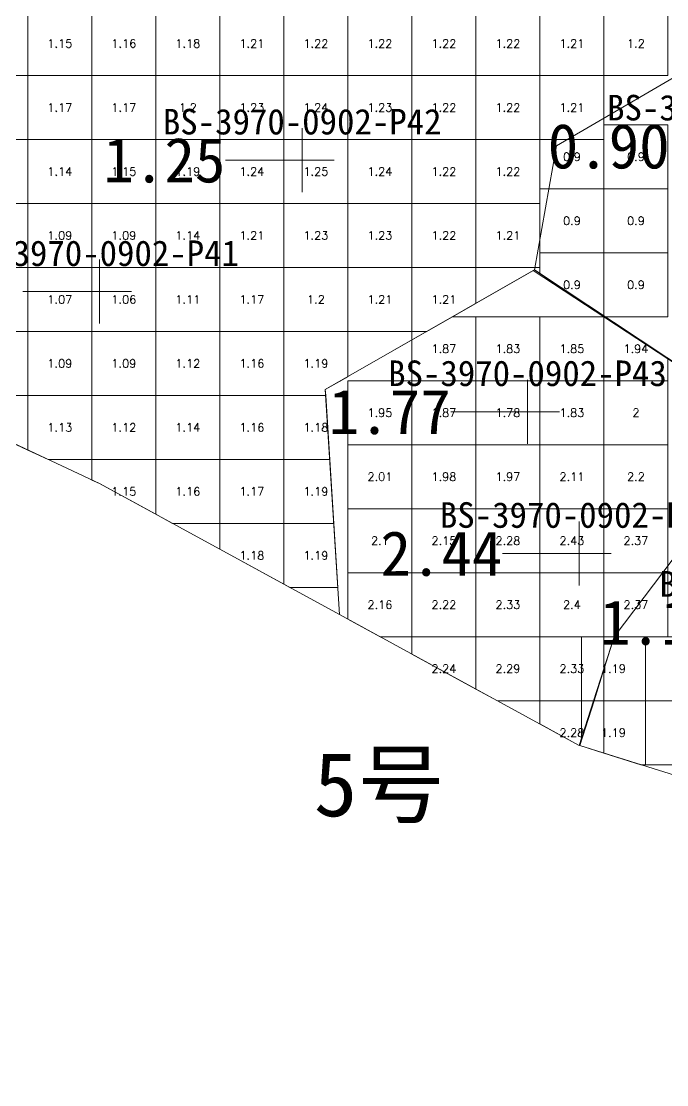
# Model space of a CAD drawing. Header units: inches. Extents: x 469880 to 469993, y 4349688 to 4349759.
# Drawn here: x 469897.44 to 469907.52, y 4349689.74 to 4349706.36 of the extents above; entities that cross this region are included whole.
import ezdxf
from ezdxf.enums import TextEntityAlignment as Align

# ---------------------------------------------------------------- set-up
doc = ezdxf.new("R2010")
doc.units = ezdxf.units.IN
doc.header["$MEASUREMENT"] = 0
for name, color, linetype, lineweight in [('孔口文字', 7, 'Continuous', 0), ('点', 7, 'Continuous', 0), ('爆区方格网', 7, 'Continuous', 0), ('线条', 7, 'Continuous', 0), ('钻孔', 7, 'Continuous', 0)]:
    doc.layers.add(name, color=color, linetype=linetype, lineweight=lineweight)
doc.styles.add('3dmine_textStyle_1', font='txt.shx', dxfattribs={"height": 1, "bigfont": 'gbcbig.shx'})
doc.styles.add('3dmine_textStyle_2', font='宋体.ttf', dxfattribs={"height": 1})
doc.styles.add('3dmine_textStyle_3', font='simsunb.ttf', dxfattribs={"height": 1})

msp = doc.modelspace()

# ---------------------------------------------------------------- hatches: boundary and pattern name
at = {"layer": '钻孔', "linetype": 'Continuous', "lineweight": 0, "true_color": 0x0000ff, "extrusion": (0, 1, 0)}
for points in [[(-469902.825, 3959.502), (-469901.825, 3959.502), (-469901.825, 3971.502), (-469902.825, 3971.502)], [(-469899.66, 3959.623), (-469898.66, 3959.623), (-469898.66, 3971.623), (-469899.66, 3971.623)]]:
    msp.add_hatch(color=5, dxfattribs=at).paths.add_polyline_path(points, flags=0)
at = {"layer": '钻孔', "linetype": 'Continuous', "lineweight": 0, "true_color": 0xff0000, "extrusion": (0, 1, 0)}
for points in [[(-469906.345, 3960.325), (-469905.345, 3960.325), (-469905.345, 3971.325), (-469906.345, 3971.325)], [(-469907.153, 3960.424), (-469906.153, 3960.424), (-469906.153, 3971.424), (-469907.153, 3971.424)]]:
    msp.add_hatch(color=1, dxfattribs=at).paths.add_polyline_path(points, flags=0)

# ---------------------------------------------------------------- linework, layer by layer
at = {"color": 5, "linetype": 'Continuous', "lineweight": 0, "true_color": 0x0000ff}
for points in [[(469922.715, 4349702.65), (469918.259, 4349703.257), (469916.336, 4349706.015), (469908.883, 4349706.209), (469905.8, 4349704.412), (469905.452, 4349702.475), (469902.186, 4349700.604), (469902.407, 4349697.09), (469898.66, 4349699.136), (469894.799, 4349700.944), (469896.801, 4349704.163), (469894.947, 4349705.902), (469891.977, 4349706.493), (469889.894, 4349706.624), (469888.385, 4349708.117), (469890.698, 4349710.086), (469888.746, 4349711.711), (469884.89, 4349709.988), (469881.832, 4349708.397), (469880.538, 4349711.441), (469883.538, 4349714.441)], [(469913.21, 4349689.742), (469915.547, 4349690.873), (469918.547, 4349693.873), (469918.261, 4349698.003), (469914.894, 4349700.922), (469912.103, 4349701.974), (469909.171, 4349700.013), (469906.698, 4349696.739), (469906.165, 4349695.041), (469909.582, 4349693.968), (469913.21, 4349689.742)]]:
    msp.add_lwpolyline(points, dxfattribs=at)
at = {"color": 4, "linetype": 'Continuous', "lineweight": 0, "true_color": 0x00ffff, "elevation": 3971.379}
msp.add_lwpolyline([(469918.259, 4349703.257), (469916.336, 4349706.015), (469908.883, 4349706.209), (469905.8, 4349704.412), (469905.452, 4349702.475), (469909.171, 4349700.013), (469912.103, 4349701.974), (469914.894, 4349700.922), (469918.259, 4349703.257)], dxfattribs=at)
at = {"color": 1, "linetype": 'Continuous', "lineweight": 0, "true_color": 0xff0000, "elevation": 1985.963}
msp.add_lwpolyline([(469905.433, 4349702.464), (469902.186, 4349700.604), (469902.407, 4349697.09), (469906.153, 4349695.045), (469906.698, 4349696.739), (469909.171, 4349700.013), (469905.433, 4349702.464)], dxfattribs=at)
at = {"layer": '点', "color": 138, "linetype": 'Continuous', "lineweight": 0, "true_color": 0x004c4c}
for points, elevation in [([(469901.825, 4349703.692), (469901.825, 4349704.692)], 3971.502), ([(469902.325, 4349704.192), (469901.325, 4349704.192)], 3971.502), ([(469898.66, 4349701.636), (469898.66, 4349702.636)], 3971.623), ([(469899.16, 4349702.136), (469898.16, 4349702.136)], 3971.623), ([(469905.345, 4349699.76), (469905.345, 4349700.76)], 3971.325), ([(469905.845, 4349700.26), (469904.845, 4349700.26)], 3971.325), ([(469906.153, 4349697.545), (469906.153, 4349698.545)], 3971.424), ([(469906.653, 4349698.045), (469905.653, 4349698.045)], 3971.424)]:
    msp.add_lwpolyline(points, dxfattribs=dict(at, elevation=elevation))
at = {"layer": '爆区方格网', "color": 5, "linetype": 'Continuous', "lineweight": 0, "true_color": 0x0000ff}
for points, elevation in [([(469897.539, 4349705.513), (469896.539, 4349705.513), (469896.539, 4349706.513), (469897.539, 4349706.513), (469897.539, 4349705.513)], 3971.535), ([(469898.539, 4349705.513), (469897.539, 4349705.513), (469897.539, 4349706.513), (469898.539, 4349706.513), (469898.539, 4349705.513)], 3971.535), ([(469899.539, 4349705.513), (469898.539, 4349705.513), (469898.539, 4349706.513), (469899.539, 4349706.513), (469899.539, 4349705.513)], 3971.535), ([(469900.539, 4349705.513), (469899.539, 4349705.513), (469899.539, 4349706.513), (469900.539, 4349706.513), (469900.539, 4349705.513)], 3971.535), ([(469901.539, 4349705.513), (469900.539, 4349705.513), (469900.539, 4349706.513), (469901.539, 4349706.513), (469901.539, 4349705.513)], 3971.535), ([(469902.539, 4349705.513), (469901.539, 4349705.513), (469901.539, 4349706.513), (469902.539, 4349706.513), (469902.539, 4349705.513)], 3971.535), ([(469903.539, 4349705.513), (469902.539, 4349705.513), (469902.539, 4349706.513), (469903.539, 4349706.513), (469903.539, 4349705.513)], 3971.535), ([(469904.539, 4349705.513), (469903.539, 4349705.513), (469903.539, 4349706.513), (469904.539, 4349706.513), (469904.539, 4349705.513)], 3971.535), ([(469905.539, 4349705.513), (469904.539, 4349705.513), (469904.539, 4349706.513), (469905.539, 4349706.513), (469905.539, 4349705.513)], 3971.535), ([(469906.539, 4349705.513), (469905.539, 4349705.513), (469905.539, 4349706.513), (469906.539, 4349706.513), (469906.539, 4349705.513)], 3971.535), ([(469907.539, 4349705.513), (469906.539, 4349705.513), (469906.539, 4349706.513), (469907.539, 4349706.513), (469907.539, 4349705.513)], 3971.535), ([(469897.539, 4349704.513), (469896.539, 4349704.513), (469896.539, 4349705.513), (469897.539, 4349705.513), (469897.539, 4349704.513)], 3971.535), ([(469898.539, 4349704.513), (469897.539, 4349704.513), (469897.539, 4349705.513), (469898.539, 4349705.513), (469898.539, 4349704.513)], 3971.535), ([(469899.539, 4349704.513), (469898.539, 4349704.513), (469898.539, 4349705.513), (469899.539, 4349705.513), (469899.539, 4349704.513)], 3971.535), ([(469900.539, 4349704.513), (469899.539, 4349704.513), (469899.539, 4349705.513), (469900.539, 4349705.513), (469900.539, 4349704.513)], 3971.535), ([(469901.539, 4349704.513), (469900.539, 4349704.513), (469900.539, 4349705.513), (469901.539, 4349705.513), (469901.539, 4349704.513)], 3971.535), ([(469902.539, 4349704.513), (469901.539, 4349704.513), (469901.539, 4349705.513), (469902.539, 4349705.513), (469902.539, 4349704.513)], 3971.535), ([(469903.539, 4349704.513), (469902.539, 4349704.513), (469902.539, 4349705.513), (469903.539, 4349705.513), (469903.539, 4349704.513)], 3971.535), ([(469904.539, 4349704.513), (469903.539, 4349704.513), (469903.539, 4349705.513), (469904.539, 4349705.513), (469904.539, 4349704.513)], 3971.535), ([(469905.539, 4349704.513), (469904.539, 4349704.513), (469904.539, 4349705.513), (469905.539, 4349705.513), (469905.539, 4349704.513)], 3971.535), ([(469906.539, 4349704.513), (469905.539, 4349704.513), (469905.539, 4349705.513), (469906.539, 4349705.513), (469906.539, 4349704.513)], 3971.535), ([(469897.539, 4349703.513), (469896.539, 4349703.513), (469896.539, 4349704.091), (469896.539, 4349704.513), (469897.539, 4349704.513), (469897.539, 4349703.513)], 3971.535), ([(469898.539, 4349703.513), (469897.539, 4349703.513), (469897.539, 4349704.513), (469898.539, 4349704.513), (469898.539, 4349703.513)], 3971.535), ([(469899.539, 4349703.513), (469898.539, 4349703.513), (469898.539, 4349704.513), (469899.539, 4349704.513), (469899.539, 4349703.513)], 3971.535), ([(469900.539, 4349703.513), (469899.539, 4349703.513), (469899.539, 4349704.513), (469900.539, 4349704.513), (469900.539, 4349703.513)], 3971.535), ([(469901.539, 4349703.513), (469900.539, 4349703.513), (469900.539, 4349704.513), (469901.539, 4349704.513), (469901.539, 4349703.513)], 3971.535), ([(469902.539, 4349703.513), (469901.539, 4349703.513), (469901.539, 4349704.513), (469902.539, 4349704.513), (469902.539, 4349703.513)], 3971.535), ([(469903.539, 4349703.513), (469902.539, 4349703.513), (469902.539, 4349704.513), (469903.539, 4349704.513), (469903.539, 4349703.513)], 3971.535), ([(469904.539, 4349703.513), (469903.539, 4349703.513), (469903.539, 4349704.513), (469904.539, 4349704.513), (469904.539, 4349703.513)], 3971.535), ([(469905.539, 4349703.513), (469904.539, 4349703.513), (469904.539, 4349704.513), (469905.539, 4349704.513), (469905.539, 4349703.513)], 3971.535), ([(469897.539, 4349702.513), (469896.539, 4349702.513), (469896.539, 4349703.091), (469896.539, 4349703.513), (469897.539, 4349703.513), (469897.539, 4349702.513)], 3971.535), ([(469898.539, 4349702.513), (469897.539, 4349702.513), (469897.539, 4349703.513), (469898.539, 4349703.513), (469898.539, 4349702.513)], 3971.535), ([(469899.539, 4349702.513), (469898.539, 4349702.513), (469898.539, 4349703.513), (469899.539, 4349703.513), (469899.539, 4349702.513)], 3971.535), ([(469900.539, 4349702.513), (469899.539, 4349702.513), (469899.539, 4349703.513), (469900.539, 4349703.513), (469900.539, 4349702.513)], 3971.535), ([(469901.539, 4349702.513), (469900.539, 4349702.513), (469900.539, 4349703.513), (469901.539, 4349703.513), (469901.539, 4349702.513)], 3971.535), ([(469902.539, 4349702.513), (469901.539, 4349702.513), (469901.539, 4349703.513), (469902.539, 4349703.513), (469902.539, 4349702.513)], 3971.535), ([(469903.539, 4349702.513), (469902.539, 4349702.513), (469902.539, 4349703.513), (469903.539, 4349703.513), (469903.539, 4349702.513)], 3971.535), ([(469904.539, 4349702.513), (469903.539, 4349702.513), (469903.539, 4349703.513), (469904.539, 4349703.513), (469904.539, 4349702.513)], 3971.535), ([(469905.539, 4349702.513), (469904.539, 4349702.513), (469904.539, 4349703.513), (469905.539, 4349703.513), (469905.539, 4349702.513)], 3971.535), ([(469897.539, 4349701.513), (469896.539, 4349701.513), (469896.539, 4349702.513), (469897.539, 4349702.513), (469897.539, 4349701.513)], 3971.535), ([(469898.539, 4349701.513), (469897.539, 4349701.513), (469897.539, 4349702.513), (469898.539, 4349702.513), (469898.539, 4349701.513)], 3971.535), ([(469899.539, 4349701.513), (469898.539, 4349701.513), (469898.539, 4349702.513), (469899.539, 4349702.513), (469899.539, 4349701.513)], 3971.535), ([(469900.539, 4349701.513), (469899.539, 4349701.513), (469899.539, 4349702.513), (469900.539, 4349702.513), (469900.539, 4349701.513)], 3971.535), ([(469901.539, 4349701.513), (469900.539, 4349701.513), (469900.539, 4349702.513), (469901.539, 4349702.513), (469901.539, 4349701.513)], 3971.535), ([(469902.539, 4349701.513), (469901.539, 4349701.513), (469901.539, 4349702.513), (469902.539, 4349702.513), (469902.539, 4349701.513)], 3971.535), ([(469903.539, 4349701.513), (469902.539, 4349701.513), (469902.539, 4349702.513), (469903.539, 4349702.513), (469903.539, 4349701.513)], 3971.535), ([(469904.539, 4349701.952), (469903.772, 4349701.513), (469903.539, 4349701.513), (469903.539, 4349702.513), (469904.539, 4349702.513), (469904.539, 4349701.952)], 3971.535), ([(469897.539, 4349700.513), (469896.539, 4349700.513), (469896.539, 4349701.513), (469897.539, 4349701.513), (469897.539, 4349700.513)], 3971.535), ([(469898.539, 4349700.513), (469897.539, 4349700.513), (469897.539, 4349701.513), (469898.539, 4349701.513), (469898.539, 4349700.513)], 3971.535), ([(469899.539, 4349700.513), (469898.539, 4349700.513), (469898.539, 4349701.513), (469899.539, 4349701.513), (469899.539, 4349700.513)], 3971.535), ([(469900.539, 4349700.513), (469899.539, 4349700.513), (469899.539, 4349701.513), (469900.539, 4349701.513), (469900.539, 4349700.513)], 3971.535), ([(469901.539, 4349700.513), (469900.539, 4349700.513), (469900.539, 4349701.513), (469901.539, 4349701.513), (469901.539, 4349700.513)], 3971.535), ([(469902.539, 4349700.806), (469902.186, 4349700.604), (469902.192, 4349700.513), (469901.539, 4349700.513), (469901.539, 4349701.513), (469902.539, 4349701.513), (469902.539, 4349700.806)], 3971.535), ([(469897.539, 4349699.661), (469896.539, 4349700.129), (469896.539, 4349700.513), (469897.539, 4349700.513), (469897.539, 4349699.661)], 3971.535), ([(469898.539, 4349699.513), (469897.855, 4349699.513), (469897.539, 4349699.661), (469897.539, 4349700.513), (469898.539, 4349700.513), (469898.539, 4349699.513)], 3971.535), ([(469899.539, 4349699.513), (469898.539, 4349699.513), (469898.539, 4349700.513), (469899.539, 4349700.513), (469899.539, 4349699.513)], 3971.535), ([(469900.539, 4349699.513), (469899.539, 4349699.513), (469899.539, 4349700.513), (469900.539, 4349700.513), (469900.539, 4349699.513)], 3971.535), ([(469901.539, 4349699.513), (469900.539, 4349699.513), (469900.539, 4349700.513), (469901.539, 4349700.513), (469901.539, 4349699.513)], 3971.535), ([(469902.255, 4349699.513), (469901.539, 4349699.513), (469901.539, 4349700.513), (469902.192, 4349700.513), (469902.255, 4349699.513)], 3971.535), ([(469899.539, 4349698.656), (469898.66, 4349699.136), (469898.539, 4349699.192), (469898.539, 4349699.513), (469899.539, 4349699.513), (469899.539, 4349698.656)], 3971.535), ([(469900.539, 4349698.513), (469899.801, 4349698.513), (469899.539, 4349698.656), (469899.539, 4349699.513), (469900.539, 4349699.513), (469900.539, 4349698.513)], 3971.535), ([(469901.539, 4349698.513), (469900.539, 4349698.513), (469900.539, 4349699.513), (469901.539, 4349699.513), (469901.539, 4349698.513)], 3971.535), ([(469902.318, 4349698.513), (469901.539, 4349698.513), (469901.539, 4349699.513), (469902.255, 4349699.513), (469902.318, 4349698.513)], 3971.535), ([(469901.539, 4349697.564), (469900.539, 4349698.11), (469900.539, 4349698.513), (469901.539, 4349698.513), (469901.539, 4349697.564)], 3971.535), ([(469902.38, 4349697.513), (469901.633, 4349697.513), (469901.539, 4349697.564), (469901.539, 4349698.513), (469902.318, 4349698.513), (469902.38, 4349697.513)], 3971.535), ([(469907.187, 4349695.743), (469906.539, 4349695.743), (469906.539, 4349696.232), (469906.539, 4349696.232), (469906.698, 4349696.739), (469906.378, 4349695.743), (469906.187, 4349695.743), (469906.187, 4349696.743), (469907.187, 4349696.743), (469907.187, 4349695.743)], 3971.672), ([(469908.187, 4349695.743), (469907.187, 4349695.743), (469907.187, 4349696.743), (469908.187, 4349696.743), (469908.187, 4349695.743)], 3971.672), ([(469906.187, 4349695.151), (469906.187, 4349695.743), (469906.378, 4349695.743), (469906.187, 4349695.151)], 3971.672), ([(469907.187, 4349694.743), (469907.114, 4349694.743), (469906.539, 4349694.924), (469906.539, 4349694.924), (469906.539, 4349695.743), (469907.187, 4349695.743), (469907.187, 4349694.743)], 3971.672), ([(469908.187, 4349694.743), (469907.187, 4349694.743), (469907.187, 4349695.743), (469908.187, 4349695.743), (469908.187, 4349694.743)], 3971.672)]:
    msp.add_lwpolyline(points, dxfattribs=dict(at, elevation=elevation))
at = {"layer": '爆区方格网', "color": 4, "linetype": 'Continuous', "lineweight": 0, "true_color": 0x00ffff, "elevation": 3971.804}
for points in [[(469907.539, 4349703.743), (469906.539, 4349703.743), (469906.539, 4349704.513), (469906.539, 4349704.743), (469907.539, 4349704.743), (469907.539, 4349703.743)], [(469906.539, 4349703.743), (469905.539, 4349703.743), (469905.539, 4349704.513), (469906.539, 4349704.513), (469906.539, 4349703.743)], [(469906.539, 4349702.743), (469905.539, 4349702.743), (469905.539, 4349703.743), (469906.539, 4349703.743), (469906.539, 4349702.743)], [(469907.539, 4349702.743), (469906.539, 4349702.743), (469906.539, 4349703.743), (469907.539, 4349703.743), (469907.539, 4349702.743)], [(469906.539, 4349701.755), (469905.539, 4349702.417), (469905.539, 4349702.513), (469905.539, 4349702.743), (469906.539, 4349702.743), (469906.539, 4349701.755)], [(469907.539, 4349701.743), (469906.557, 4349701.743), (469906.539, 4349701.755), (469906.539, 4349702.743), (469907.539, 4349702.743), (469907.539, 4349701.743)]]:
    msp.add_lwpolyline(points, dxfattribs=at)
at = {"layer": '爆区方格网', "color": 1, "linetype": 'Continuous', "lineweight": 0, "true_color": 0xff0000, "elevation": 3971.424}
for points in [[(469904.539, 4349700.743), (469903.539, 4349700.743), (469903.539, 4349701.513), (469903.772, 4349701.513), (469904.175, 4349701.743), (469904.539, 4349701.743), (469904.539, 4349700.743)], [(469905.539, 4349700.743), (469904.539, 4349700.743), (469904.539, 4349701.743), (469905.539, 4349701.743), (469905.539, 4349700.743)], [(469906.539, 4349700.743), (469905.539, 4349700.743), (469905.539, 4349701.743), (469906.539, 4349701.743), (469906.539, 4349700.743)], [(469907.539, 4349701.093), (469907.539, 4349700.743), (469906.539, 4349700.743), (469906.539, 4349701.743), (469906.557, 4349701.743), (469907.539, 4349701.093)], [(469903.539, 4349699.743), (469902.539, 4349699.743), (469902.539, 4349700.743), (469903.539, 4349700.743), (469903.539, 4349699.743)], [(469904.539, 4349699.743), (469903.539, 4349699.743), (469903.539, 4349700.743), (469904.539, 4349700.743), (469904.539, 4349699.743)], [(469905.539, 4349699.743), (469904.539, 4349699.743), (469904.539, 4349700.743), (469905.539, 4349700.743), (469905.539, 4349699.743)], [(469906.539, 4349699.743), (469905.539, 4349699.743), (469905.539, 4349700.743), (469906.539, 4349700.743), (469906.539, 4349699.743)], [(469907.539, 4349699.743), (469906.539, 4349699.743), (469906.539, 4349700.743), (469907.539, 4349700.743), (469907.539, 4349699.743)], [(469903.539, 4349698.743), (469902.539, 4349698.743), (469902.539, 4349699.743), (469903.539, 4349699.743), (469903.539, 4349698.743)], [(469904.539, 4349698.743), (469903.539, 4349698.743), (469903.539, 4349699.743), (469904.539, 4349699.743), (469904.539, 4349698.743)], [(469905.539, 4349698.743), (469904.539, 4349698.743), (469904.539, 4349699.743), (469905.539, 4349699.743), (469905.539, 4349698.743)], [(469906.539, 4349698.743), (469905.539, 4349698.743), (469905.539, 4349699.743), (469906.539, 4349699.743), (469906.539, 4349698.743)], [(469907.539, 4349698.743), (469906.539, 4349698.743), (469906.539, 4349699.743), (469907.539, 4349699.743), (469907.539, 4349698.743)], [(469903.539, 4349697.743), (469902.539, 4349697.743), (469902.539, 4349698.743), (469903.539, 4349698.743), (469903.539, 4349697.743)], [(469904.539, 4349697.743), (469903.539, 4349697.743), (469903.539, 4349698.743), (469904.539, 4349698.743), (469904.539, 4349697.743)], [(469905.539, 4349697.743), (469904.539, 4349697.743), (469904.539, 4349698.743), (469905.539, 4349698.743), (469905.539, 4349697.743)], [(469906.539, 4349697.743), (469905.539, 4349697.743), (469905.539, 4349698.743), (469906.539, 4349698.743), (469906.539, 4349697.743)], [(469907.539, 4349697.743), (469906.539, 4349697.743), (469906.539, 4349698.743), (469907.539, 4349698.743), (469907.539, 4349697.743)], [(469903.539, 4349696.743), (469903.043, 4349696.743), (469902.539, 4349697.018), (469902.539, 4349697.743), (469903.539, 4349697.743), (469903.539, 4349696.743)], [(469904.539, 4349696.743), (469903.539, 4349696.743), (469903.539, 4349697.743), (469904.539, 4349697.743), (469904.539, 4349696.743)], [(469905.539, 4349696.743), (469904.539, 4349696.743), (469904.539, 4349697.743), (469905.539, 4349697.743), (469905.539, 4349696.743)], [(469906.539, 4349696.743), (469905.539, 4349696.743), (469905.539, 4349697.743), (469906.539, 4349697.743), (469906.539, 4349696.743)], [(469907.539, 4349696.743), (469906.539, 4349696.743), (469906.539, 4349697.743), (469907.539, 4349697.743), (469907.539, 4349696.743)], [(469904.539, 4349695.926), (469903.539, 4349696.472), (469903.539, 4349696.743), (469904.539, 4349696.743), (469904.539, 4349695.926)], [(469905.539, 4349695.743), (469904.874, 4349695.743), (469904.539, 4349695.926), (469904.539, 4349696.743), (469905.539, 4349696.743), (469905.539, 4349695.743)], [(469906.539, 4349696.244), (469906.378, 4349695.743), (469905.539, 4349695.743), (469905.539, 4349696.743), (469906.539, 4349696.743), (469906.539, 4349696.244)], [(469906.539, 4349695.743), (469906.386, 4349695.743), (469906.539, 4349696.232), (469906.539, 4349695.743)], [(469906.153, 4349695.045), (469905.539, 4349695.38), (469905.539, 4349695.743), (469906.378, 4349695.743), (469906.153, 4349695.045)], [(469906.539, 4349694.924), (469906.165, 4349695.041), (469906.386, 4349695.743), (469906.539, 4349695.743), (469906.539, 4349694.924)]]:
    msp.add_lwpolyline(points, dxfattribs=at)
at = {"layer": '线条', "color": 138, "linetype": 'Continuous', "lineweight": 0, "true_color": 0x004c4c}
for points, elevation in [([(469901.825, 4349704.192), (469901.825, 4349704.192), (469901.825, 4349704.192)], 3971.502), ([(469898.66, 4349702.136), (469898.66, 4349702.136), (469898.66, 4349702.136)], 3971.623), ([(469905.345, 4349700.26), (469905.345, 4349700.26), (469905.345, 4349700.26)], 3971.325), ([(469906.153, 4349698.045), (469906.153, 4349698.045), (469906.153, 4349698.045)], 3971.424)]:
    msp.add_lwpolyline(points, dxfattribs=dict(at, elevation=elevation))
at = {"layer": '钻孔', "color": 5, "linetype": 'Continuous', "lineweight": 0, "true_color": 0x0000ff}
for points, elevation in [([(469901.825, 4349704.192), (469900.625, 4349704.192)], 3971.502), ([(469901.825, 4349704.192), (469900.625, 4349704.192)], 3959.502), ([(469898.66, 4349702.136), (469897.46, 4349702.136)], 3971.623), ([(469898.66, 4349702.136), (469897.46, 4349702.136)], 3959.623)]:
    msp.add_lwpolyline(points, dxfattribs=dict(at, elevation=elevation))
at = {"layer": '钻孔', "color": 1, "linetype": 'Continuous', "lineweight": 0, "true_color": 0xff0000}
for points, elevation in [([(469905.345, 4349700.26), (469904.145, 4349700.26)], 3971.325), ([(469905.345, 4349700.26), (469904.145, 4349700.26)], 3960.325), ([(469906.153, 4349698.045), (469904.953, 4349698.045)], 3971.424), ([(469906.153, 4349698.045), (469904.953, 4349698.045)], 3960.424)]:
    msp.add_lwpolyline(points, dxfattribs=dict(at, elevation=elevation))

# ---------------------------------------------------------------- texts
at = {"color": 5, "linetype": 'Continuous', "lineweight": 0, "true_color": 0x0000ff, "style": '3dmine_textStyle_1'}
for s, p in [('1.15', (469898.039, 4349706.013, 3971.535)), ('1.16', (469899.039, 4349706.013, 3971.535)), ('1.18', (469900.039, 4349706.013, 3971.535)), ('1.21', (469901.039, 4349706.013, 3971.535)), ('1.22', (469902.039, 4349706.013, 3971.535)), ('1.22', (469903.039, 4349706.013, 3971.535)), ('1.22', (469904.039, 4349706.013, 3971.535)), ('1.22', (469905.039, 4349706.013, 3971.535)), ('1.21', (469906.039, 4349706.013, 3971.535)), ('1.2', (469907.039, 4349706.013, 3971.535)), ('1.17', (469898.039, 4349705.013, 3971.535)), ('1.17', (469899.039, 4349705.013, 3971.535)), ('1.2', (469900.039, 4349705.013, 3971.535)), ('1.23', (469901.039, 4349705.013, 3971.535)), ('1.24', (469902.039, 4349705.013, 3971.535)), ('1.23', (469903.039, 4349705.013, 3971.535)), ('1.22', (469904.039, 4349705.013, 3971.535)), ('1.22', (469905.039, 4349705.013, 3971.535)), ('1.21', (469906.039, 4349705.013, 3971.535)), ('1.14', (469898.039, 4349704.013, 3971.535)), ('1.15', (469899.039, 4349704.013, 3971.535)), ('1.19', (469900.039, 4349704.013, 3971.535)), ('1.24', (469901.039, 4349704.013, 3971.535)), ('1.25', (469902.039, 4349704.013, 3971.535)), ('1.24', (469903.039, 4349704.013, 3971.535)), ('1.22', (469904.039, 4349704.013, 3971.535)), ('1.22', (469905.039, 4349704.013, 3971.535)), ('1.09', (469898.039, 4349703.013, 3971.535)), ('1.09', (469899.039, 4349703.013, 3971.535)), ('1.14', (469900.039, 4349703.013, 3971.535)), ('1.21', (469901.039, 4349703.013, 3971.535)), ('1.23', (469902.039, 4349703.013, 3971.535)), ('1.23', (469903.039, 4349703.013, 3971.535)), ('1.22', (469904.039, 4349703.013, 3971.535)), ('1.21', (469905.039, 4349703.013, 3971.535)), ('1.07', (469898.039, 4349702.013, 3971.535)), ('1.06', (469899.039, 4349702.013, 3971.535)), ('1.11', (469900.039, 4349702.013, 3971.535)), ('1.17', (469901.039, 4349702.013, 3971.535)), ('1.2', (469902.039, 4349702.013, 3971.535)), ('1.21', (469903.039, 4349702.013, 3971.535)), ('1.21', (469904.039, 4349702.013, 3971.535)), ('1.09', (469898.039, 4349701.013, 3971.535)), ('1.09', (469899.039, 4349701.013, 3971.535)), ('1.12', (469900.039, 4349701.013, 3971.535)), ('1.16', (469901.039, 4349701.013, 3971.535)), ('1.19', (469902.039, 4349701.013, 3971.535)), ('1.13', (469898.039, 4349700.013, 3971.535)), ('1.12', (469899.039, 4349700.013, 3971.535)), ('1.14', (469900.039, 4349700.013, 3971.535)), ('1.16', (469901.039, 4349700.013, 3971.535)), ('1.18', (469902.039, 4349700.013, 3971.535)), ('1.15', (469899.039, 4349699.013, 3971.535)), ('1.16', (469900.039, 4349699.013, 3971.535)), ('1.17', (469901.039, 4349699.013, 3971.535)), ('1.19', (469902.039, 4349699.013, 3971.535)), ('1.18', (469901.039, 4349698.013, 3971.535)), ('1.19', (469902.039, 4349698.013, 3971.535)), ('1.19', (469906.687, 4349696.243, 3971.672)), ('1.19', (469906.687, 4349695.243, 3971.672))]:
    msp.add_text(s, height=0.13, dxfattribs=at).set_placement(p, align=Align.MIDDLE_CENTER)
at = {"color": 4, "linetype": 'Continuous', "lineweight": 0, "true_color": 0x00ffff, "style": '3dmine_textStyle_1'}
for p in [(469906.039, 4349704.243, 3971.804), (469907.039, 4349704.243, 3971.804), (469906.039, 4349703.243, 3971.804), (469907.039, 4349703.243, 3971.804), (469906.039, 4349702.243, 3971.804), (469907.039, 4349702.243, 3971.804)]:
    msp.add_text('0.9', height=0.13, dxfattribs=at).set_placement(p, align=Align.MIDDLE_CENTER)
at = {"color": 1, "linetype": 'Continuous', "lineweight": 0, "true_color": 0xff0000, "style": '3dmine_textStyle_1'}
for s, p in [('1.87', (469904.039, 4349701.243, 3971.424)), ('1.83', (469905.039, 4349701.243, 3971.424)), ('1.85', (469906.039, 4349701.243, 3971.424)), ('1.94', (469907.039, 4349701.243, 3971.424)), ('1.95', (469903.039, 4349700.243, 3971.424)), ('1.87', (469904.039, 4349700.243, 3971.424)), ('1.78', (469905.039, 4349700.243, 3971.424)), ('1.83', (469906.039, 4349700.243, 3971.424)), ('2', (469907.039, 4349700.243, 3971.424)), ('2.01', (469903.039, 4349699.243, 3971.424)), ('1.98', (469904.039, 4349699.243, 3971.424)), ('1.97', (469905.039, 4349699.243, 3971.424)), ('2.11', (469906.039, 4349699.243, 3971.424)), ('2.2', (469907.039, 4349699.243, 3971.424)), ('2.1', (469903.039, 4349698.243, 3971.424)), ('2.15', (469904.039, 4349698.243, 3971.424)), ('2.28', (469905.039, 4349698.243, 3971.424)), ('2.43', (469906.039, 4349698.243, 3971.424)), ('2.37', (469907.039, 4349698.243, 3971.424)), ('2.16', (469903.039, 4349697.243, 3971.424)), ('2.22', (469904.039, 4349697.243, 3971.424)), ('2.33', (469905.039, 4349697.243, 3971.424)), ('2.4', (469906.039, 4349697.243, 3971.424)), ('2.37', (469907.039, 4349697.243, 3971.424)), ('2.24', (469904.039, 4349696.243, 3971.424)), ('2.29', (469905.039, 4349696.243, 3971.424)), ('2.33', (469906.039, 4349696.243, 3971.424)), ('2.28', (469906.039, 4349695.243, 3971.424))]:
    msp.add_text(s, height=0.13, dxfattribs=at).set_placement(p, align=Align.MIDDLE_CENTER)
at = {"color": 7, "linetype": 'Continuous', "lineweight": 0, "style": '3dmine_textStyle_2'}
msp.add_text('5号', height=1, dxfattribs=at).set_placement((469902.007, 4349693.937, 1985.963))
at = {"layer": '孔口文字', "color": 138, "linetype": 'Continuous', "lineweight": 0, "true_color": 0x004c4c, "style": '3dmine_textStyle_3'}
for s, p in [('BS-3970-0902-P29', (469908.766, 4349704.811, 3971.554)), ('BS-3970-0902-P42', (469901.825, 4349704.592, 3971.502)), ('BS-3970-0902-P41', (469898.66, 4349702.536, 3971.623)), ('BS-3970-0902-P43', (469905.345, 4349700.66, 3971.325)), ('BS-3970-0902-P44', (469906.153, 4349698.445, 3971.424)), ('BS-3970-0902-P46', (469909.582, 4349697.368, 3971.517))]:
    msp.add_text(s, height=0.4, dxfattribs=at).set_placement(p, align=Align.CENTER)
at = {"layer": '钻孔', "color": 4, "linetype": 'Continuous', "lineweight": 0, "true_color": 0x00ffff, "style": '3dmine_textStyle_3'}
msp.add_text('0.90', height=0.7, dxfattribs=at).set_placement((469907.566, 4349704.411, 3971.554), align=Align.MIDDLE_RIGHT)
at = {"layer": '钻孔', "color": 5, "linetype": 'Continuous', "lineweight": 0, "true_color": 0x0000ff, "style": '3dmine_textStyle_3'}
for s, p in [('1.25', (469900.625, 4349704.192, 3971.502)), ('1.19', (469908.382, 4349696.968, 3971.517))]:
    msp.add_text(s, height=0.7, dxfattribs=at).set_placement(p, align=Align.MIDDLE_RIGHT)
at = {"layer": '钻孔', "color": 1, "linetype": 'Continuous', "lineweight": 0, "true_color": 0xff0000, "style": '3dmine_textStyle_3'}
for s, p in [('1.77', (469904.145, 4349700.26, 3971.325)), ('2.44', (469904.953, 4349698.045, 3971.424))]:
    msp.add_text(s, height=0.7, dxfattribs=at).set_placement(p, align=Align.MIDDLE_RIGHT)

doc.saveas('drawing.dxf')
